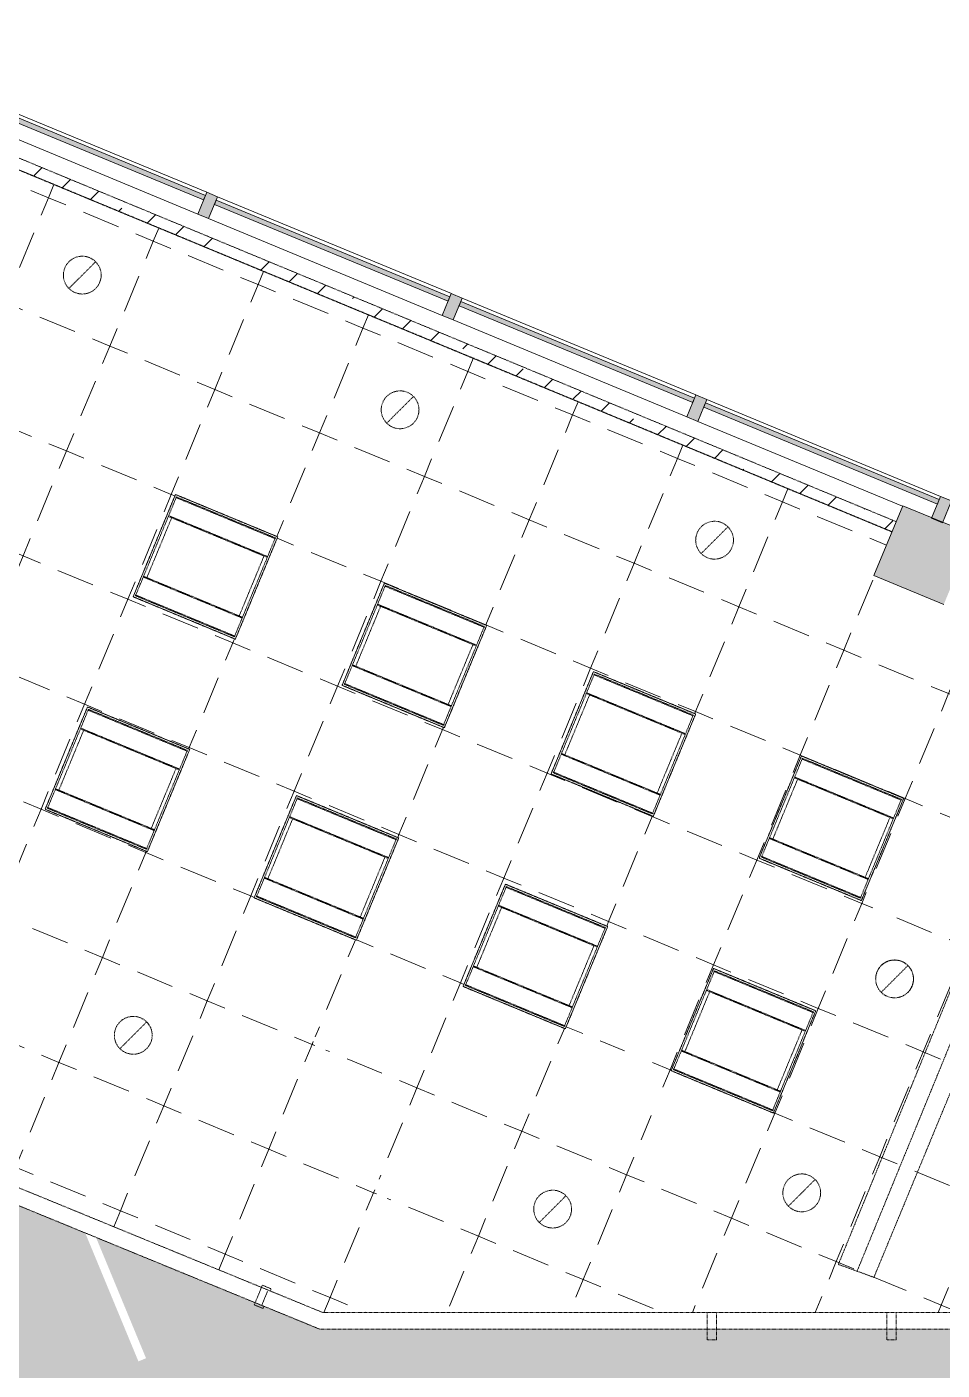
# Model space of a CAD drawing. Header units: inches. Extents: x 488 to 2071, y 800 to 2509.
# Drawn here: x 1747 to 1940.5, y 2140.9 to 2424.8 of the extents above; entities that cross this region are included whole.
import ezdxf

# ---------------------------------------------------------------- set-up
doc = ezdxf.new("R2010")
doc.units = ezdxf.units.IN
doc.header["$MEASUREMENT"] = 0
doc.linetypes.add('Dash 1_32_', pattern=[0.0625, 0.03125, -0.03125])
doc.linetypes.add('Demolished', pattern=[0.1875, 0.125, -0.0625])
for name, color, linetype, lineweight in [('A-CLNG', 13, 'Demolished', 9), ('A-CLNG-PATT', 13, 'Demolished', 9), ('A-DETL', 90, 'Continuous', 9), ('A-DOOR', 31, 'Demolished', 9), ('A-DOOR-FRAM', 31, 'Demolished', 20), ('A-GLAZ-CURT', 52, 'Continuous', 13), ('A-GLAZ-CWMG', 51, 'Continuous', 13), ('A-WALL', 113, 'Demolished', 9), ('E-LITE-EQPM', 33, 'Demolished', 9), ('I-WALL', 2, 'Demolished', 9)]:
    doc.layers.add(name, color=color, linetype=linetype, lineweight=lineweight)

# ---------------------------------------------------------------- blocks, each defined once
blk = doc.blocks.new('Double Flush - Int-F-WDMF-72_ x 84_-5250965-Level 1 REFLECTED CEILING PLAN DEMOLITION')
at = {"layer": 'A-DOOR-FRAM', "color": 250}
for p, q in [((-38, 2.25), (-36, 2.25)), ((-38, 2.25), (-38, 1.75)), ((-38, 1.75), (-37.5, 1.75)), ((-37.5, -1.75), (-37.5, 1.75)), ((-36, -2.25), (-36, 2.25)), ((36.000004, -2.25), (36.000004, 2.25)), ((36.000004, 2.25), (38.000004, 2.25)), ((37.500004, 1.75), (38.000004, 1.75)), ((37.500004, -1.75), (37.500004, 1.75)), ((38.000004, 2.25), (38.000004, 1.75)), ((-38, -1.75), (-37.5, -1.75)), ((-38, -2.25), (-38, -1.75)), ((-38, -2.25), (-36, -2.25)), ((36.000004, -2.25), (38.000004, -2.25)), ((37.500004, -1.75), (38.000004, -1.75)), ((38.000004, -2.25), (38.000004, -1.75))]:
    blk.add_line(p, q, dxfattribs=at)
blk = doc.blocks.new('Single Flush - OTJ_SOLIDFLUSH_ALUM-5213334-Level 1 REFLECTED CEILING PLAN DEMOLITION')
at = {"layer": 'A-DOOR-FRAM', "color": 250}
for p, q in [((-20, 4), (-20, -1.75)), ((-20, 4), (-18, 4)), ((-18, 4), (-18, -1.75)), ((18.000004, 4), (18.000004, -1.75)), ((18.000004, 4), (20.000004, 4)), ((20.000004, 4), (20.000004, -1.75)), ((-20, -1.75), (-18, -1.75)), ((18.000004, -1.75), (20.000004, -1.75))]:
    blk.add_line(p, q, dxfattribs=at)
blk = doc.blocks.new('System Panel - Glazed-5309578-Level 1 REFLECTED CEILING PLAN DEMOLITION')
at = {"layer": 'A-GLAZ-CURT', "lineweight": 9}
blk.add_hatch(color=7, dxfattribs=at).paths.add_polyline_path([(26.75, 0.75), (26.75, 1.75), (-26.75, 1.75), (-26.75, 0.75), (5.47, 0.75)], flags=0)
at = {"layer": 'A-GLAZ-CURT', "color": 8, "lineweight": 20}
for p, q in [((-26.75, 0.75), (-26.75, 1.75)), ((-26.75, 1.75), (26.75, 1.75)), ((26.75, 0.75), (-26.75, 0.75)), ((26.75, 1.75), (26.75, 0.75))]:
    blk.add_line(p, q, dxfattribs=at)
blk = doc.blocks.new('Rectangular Mullion - 2_5_ x 5_ rectangular-5309583-Level 1 REFLECTED CEILING PLAN DEMOLITION')
at = {"layer": 'A-GLAZ-CWMG', "lineweight": 9}
blk.add_hatch(color=7, dxfattribs=at).paths.add_polyline_path([(-1.25, 2.5), (1.25, 2.5), (1.25, -2.5), (-1.25, -2.5), (-1.25, -0.75)], flags=0)
at = {"layer": 'A-GLAZ-CWMG', "color": 8, "lineweight": 20}
for p, q in [((1.25, 2.5), (-1.25, 2.5)), ((-1.25, 2.5), (-1.25, -2.5)), ((1.25, -2.5), (1.25, 2.5)), ((-1.25, -2.5), (1.25, -2.5))]:
    blk.add_line(p, q, dxfattribs=at)
blk = doc.blocks.new('Rectangular Mullion - 2_5_ x 5_ rectangular-V10-Level 1 REFLECTED CEILING PLAN DEMOLITION')
at = {"layer": 'A-GLAZ-CWMG', "lineweight": 9}
for p, q in [((1890.77, 2346.06), (1940.2, 2325.59)), ((1888.86, 2341.44), (1932.16, 2323.5))]:
    blk.add_line(p, q, dxfattribs=at)
blk = doc.blocks.new('Rectangular Mullion - 2_5_ x 5_ rectangular-5308161-Level 1 REFLECTED CEILING PLAN DEMOLITION')
at = {"layer": 'A-GLAZ-CWMG', "lineweight": 9}
for p, q in [((582.68, 2130.13), (632.11, 2150.61)), ((584.6, 2125.52), (634.03, 2145.99))]:
    blk.add_line(p, q, dxfattribs=at)
blk = doc.blocks.new('L-Recessed Circular - Downlight - 8_-5316616-Level 1 REFLECTED CEILING PLAN DEMOLITION')
at = {"layer": 'E-LITE-EQPM', "color": 7}
for q in [(-2.83, -2.83), (2.83, 2.83)]:
    blk.add_line((0, 0), q, dxfattribs=at)
for start, end in [(360, 180), (180, 360)]:
    blk.add_arc((0, 0), 4, start, end, dxfattribs=at)
blk = doc.blocks.new('L-Recessed-Axis-Duo - 2 x 2-4559999-Level 1 REFLECTED CEILING PLAN DEMOLITION')
at = {"layer": 'E-LITE-EQPM', "color": 7}
for p, q in [((-11.7, 11.7), (-11.7, -11.7)), ((11.7, 11.7), (-11.7, 11.7)), ((11.7, -11.7), (11.7, 11.7)), ((-11.37, 11.26), (-11.37, 11.27)), ((-11.37, 11.14), (-11.37, 11.26)), ((-11.37, 11.14), (11.38, 11.14)), ((11.32, 11.32), (-11.32, 11.32)), ((-11.32, 11.32), (-11.32, -11.32)), ((11.32, -11.32), (11.32, 11.32)), ((11.38, 11.27), (11.38, 11.26)), ((11.38, 11.26), (11.38, 11.14)), ((-11.32, 7.03), (11.32, 7.03)), ((-11.32, 7.02), (11.32, 7.02)), ((-11.32, 6.85), (11.32, 6.85)), ((-10.57, 6.87), (-10.57, -6.87)), ((10.57, -6.87), (10.57, 6.87)), ((11.32, -6.85), (-11.32, -6.85)), ((-11.32, -7.02), (11.32, -7.02)), ((-11.32, -7.03), (11.32, -7.03)), ((-11.37, -11.26), (-11.37, -11.14)), ((-11.37, -11.14), (11.38, -11.14)), ((-11.37, -11.27), (-11.37, -11.26)), ((-11.32, -11.32), (11.32, -11.32)), ((11.38, -11.14), (11.38, -11.26)), ((11.38, -11.26), (11.38, -11.27)), ((-11.7, -11.7), (11.7, -11.7))]:
    blk.add_line(p, q, dxfattribs=at)
for points, knots in [([(-11.64, 11.64), (-11.65, 11.65), (-11.65, 11.65), (-11.66, 11.66), (-11.67, 11.67), (-11.68, 11.68), (-11.68, 11.68), (-11.69, 11.69), (-11.69, 11.69), (-11.7, 11.7), (-11.7, 11.7), (-11.7, 11.7), (-11.7, 11.7)], [0, 0, 0, 0, 0.166667, 0.25, 0.333333, 0.416667, 0.5, 0.583333, 0.666667, 0.75, 0.833333, 1, 1, 1, 1]), ([(11.64, 11.64), (11.65, 11.65), (11.65, 11.65), (11.66, 11.66), (11.67, 11.67), (11.68, 11.68), (11.68, 11.68), (11.69, 11.69), (11.69, 11.69), (11.7, 11.7), (11.7, 11.7), (11.7, 11.7), (11.7, 11.7)], [0, 0, 0, 0, 0.166667, 0.25, 0.333333, 0.416667, 0.5, 0.583333, 0.666667, 0.75, 0.833333, 1, 1, 1, 1]), ([(-11.7, -11.7), (-11.7, -11.7), (-11.7, -11.7), (-11.69, -11.69), (-11.69, -11.69), (-11.68, -11.68), (-11.68, -11.68), (-11.67, -11.67), (-11.66, -11.66), (-11.65, -11.65), (-11.65, -11.65), (-11.64, -11.64)], [-0.8333333, -0.8333333, -0.8333333, -0.8333333, -0.75, -0.6666667, -0.5833333, -0.5, -0.4166667, -0.3333333, -0.25, -0.1666667, 0, 0, 0, 0]), ([(11.64, -11.64), (11.65, -11.65), (11.65, -11.65), (11.66, -11.66), (11.67, -11.67), (11.68, -11.68), (11.68, -11.68), (11.69, -11.69), (11.69, -11.69), (11.7, -11.7), (11.7, -11.7), (11.7, -11.7), (11.7, -11.7)], [0, 0, 0, 0, 0.166667, 0.25, 0.333333, 0.416667, 0.5, 0.583333, 0.666667, 0.75, 0.833333, 1, 1, 1, 1])]:
    blk.add_open_spline(points, degree=3, knots=knots, dxfattribs=at)
blk = doc.blocks.new('L-Recessed-Axis-Duo - 2 x 2-V13-Level 1 REFLECTED CEILING PLAN DEMOLITION')
at = {"layer": 'E-LITE-EQPM', "color": 7}
for p, q in [((-11.7, 11.7), (-11.7, -11.7)), ((11.7, 11.7), (-11.7, 11.7)), ((11.7, -11.7), (11.7, 11.7)), ((-11.37, 11.26), (-11.37, 11.27)), ((-11.37, 11.14), (-11.37, 11.26)), ((-11.37, 11.14), (11.38, 11.14)), ((11.32, 11.32), (-11.32, 11.32)), ((-11.32, 11.32), (-11.32, -11.32)), ((11.32, -11.32), (11.32, 11.32)), ((11.38, 11.27), (11.38, 11.26)), ((11.38, 11.26), (11.38, 11.14)), ((-11.32, 7.03), (11.32, 7.03)), ((-11.32, 7.02), (11.32, 7.02)), ((-11.32, 6.85), (11.32, 6.85)), ((-10.57, 6.87), (-10.57, -6.87)), ((10.57, -6.87), (10.57, 6.87)), ((11.32, -6.85), (-11.32, -6.85)), ((-11.32, -7.02), (11.32, -7.02)), ((-11.32, -7.03), (11.32, -7.03)), ((-11.37, -11.26), (-11.37, -11.14)), ((-11.37, -11.14), (11.38, -11.14)), ((-11.37, -11.27), (-11.37, -11.26)), ((-11.32, -11.32), (11.32, -11.32)), ((11.38, -11.14), (11.38, -11.26)), ((11.38, -11.26), (11.38, -11.27)), ((-11.7, -11.7), (11.7, -11.7))]:
    blk.add_line(p, q, dxfattribs=at)
for points, knots in [([(-11.64, 11.64), (-11.65, 11.65), (-11.65, 11.65), (-11.66, 11.66), (-11.67, 11.67), (-11.68, 11.68), (-11.68, 11.68), (-11.69, 11.69), (-11.69, 11.69), (-11.7, 11.7), (-11.7, 11.7), (-11.7, 11.7), (-11.7, 11.7)], [0, 0, 0, 0, 0.166667, 0.25, 0.333333, 0.416667, 0.5, 0.583333, 0.666667, 0.75, 0.833333, 1, 1, 1, 1]), ([(11.64, 11.64), (11.65, 11.65), (11.65, 11.65), (11.66, 11.66), (11.67, 11.67), (11.68, 11.68), (11.68, 11.68), (11.69, 11.69), (11.69, 11.69), (11.7, 11.7), (11.7, 11.7), (11.7, 11.7), (11.7, 11.7)], [0, 0, 0, 0, 0.166667, 0.25, 0.333333, 0.416667, 0.5, 0.583333, 0.666667, 0.75, 0.833333, 1, 1, 1, 1]), ([(-11.7, -11.7), (-11.7, -11.7), (-11.7, -11.7), (-11.7, -11.7), (-11.69, -11.69), (-11.69, -11.69), (-11.68, -11.68), (-11.68, -11.68), (-11.67, -11.67), (-11.66, -11.66), (-11.65, -11.65), (-11.65, -11.65), (-11.64, -11.64)], [-1, -1, -1, -1, -0.833333, -0.75, -0.666667, -0.583333, -0.5, -0.416667, -0.333333, -0.25, -0.166667, 0, 0, 0, 0]), ([(11.64, -11.64), (11.65, -11.65), (11.65, -11.65), (11.66, -11.66), (11.67, -11.67), (11.68, -11.68), (11.68, -11.68), (11.69, -11.69), (11.69, -11.69), (11.7, -11.7), (11.7, -11.7), (11.7, -11.7)], [0, 0, 0, 0, 0.1666667, 0.25, 0.3333333, 0.4166667, 0.5, 0.5833333, 0.6666667, 0.75, 0.8333333, 0.8333333, 0.8333333, 0.8333333])]:
    blk.add_open_spline(points, degree=3, knots=knots, dxfattribs=at)
blk = doc.blocks.new('L-Recessed-Axis-Duo - 2 x 2-V14-Level 1 REFLECTED CEILING PLAN DEMOLITION')
at = {"layer": 'E-LITE-EQPM', "color": 7}
for p, q in [((-11.7, 11.7), (-11.7, -11.7)), ((11.7, 11.7), (-11.7, 11.7)), ((11.7, -11.7), (11.7, 11.7)), ((-11.37, 11.26), (-11.37, 11.27)), ((-11.37, 11.14), (-11.37, 11.26)), ((-11.37, 11.14), (11.38, 11.14)), ((11.32, 11.32), (-11.32, 11.32)), ((-11.32, 11.32), (-11.32, -11.32)), ((11.32, -11.32), (11.32, 11.32)), ((11.38, 11.27), (11.38, 11.26)), ((11.38, 11.26), (11.38, 11.14)), ((-11.32, 7.03), (11.32, 7.03)), ((-11.32, 7.02), (11.32, 7.02)), ((-11.32, 6.85), (11.32, 6.85)), ((-10.57, 6.87), (-10.57, -6.87)), ((10.57, -6.87), (10.57, 6.87)), ((11.32, -6.85), (-11.32, -6.85)), ((-11.32, -7.02), (11.32, -7.02)), ((-11.32, -7.03), (11.32, -7.03)), ((-11.37, -11.26), (-11.37, -11.14)), ((-11.37, -11.14), (11.38, -11.14)), ((-11.37, -11.27), (-11.37, -11.26)), ((-11.32, -11.32), (11.32, -11.32)), ((11.38, -11.14), (11.38, -11.26)), ((11.38, -11.26), (11.38, -11.27)), ((-11.7, -11.7), (11.7, -11.7))]:
    blk.add_line(p, q, dxfattribs=at)
for points, knots in [([(-11.64, 11.64), (-11.65, 11.65), (-11.65, 11.65), (-11.66, 11.66), (-11.67, 11.67), (-11.68, 11.68), (-11.68, 11.68), (-11.69, 11.69), (-11.69, 11.69), (-11.7, 11.7), (-11.7, 11.7), (-11.7, 11.7), (-11.7, 11.7)], [0, 0, 0, 0, 0.166667, 0.25, 0.333333, 0.416667, 0.5, 0.583333, 0.666667, 0.75, 0.833333, 1, 1, 1, 1]), ([(11.64, 11.64), (11.65, 11.65), (11.65, 11.65), (11.66, 11.66), (11.67, 11.67), (11.68, 11.68), (11.68, 11.68), (11.69, 11.69), (11.69, 11.69), (11.7, 11.7), (11.7, 11.7), (11.7, 11.7), (11.7, 11.7)], [0, 0, 0, 0, 0.166667, 0.25, 0.333333, 0.416667, 0.5, 0.583333, 0.666667, 0.75, 0.833333, 1, 1, 1, 1]), ([(-11.7, -11.7), (-11.7, -11.7), (-11.7, -11.7), (-11.7, -11.7), (-11.69, -11.69), (-11.69, -11.69), (-11.68, -11.68), (-11.68, -11.68), (-11.67, -11.67), (-11.66, -11.66), (-11.65, -11.65), (-11.65, -11.65), (-11.64, -11.64)], [-1, -1, -1, -1, -0.833333, -0.75, -0.666667, -0.583333, -0.5, -0.416667, -0.333333, -0.25, -0.166667, 0, 0, 0, 0]), ([(11.64, -11.64), (11.65, -11.65), (11.65, -11.65), (11.66, -11.66), (11.67, -11.67), (11.68, -11.68), (11.68, -11.68), (11.69, -11.69), (11.69, -11.69), (11.7, -11.7), (11.7, -11.7), (11.7, -11.7), (11.7, -11.7)], [0, 0, 0, 0, 0.166667, 0.25, 0.333333, 0.416667, 0.5, 0.583333, 0.666667, 0.75, 0.833333, 1, 1, 1, 1])]:
    blk.add_open_spline(points, degree=3, knots=knots, dxfattribs=at)
blk = doc.blocks.new('L-Recessed-Axis-Duo - 2 x 2-V15-Level 1 REFLECTED CEILING PLAN DEMOLITION')
at = {"layer": 'E-LITE-EQPM', "color": 7}
for p, q in [((-11.7, 11.7), (-11.7, -11.7)), ((11.7, 11.7), (-11.7, 11.7)), ((11.7, -11.7), (11.7, 11.7)), ((-11.37, 11.26), (-11.37, 11.27)), ((-11.37, 11.14), (-11.37, 11.26)), ((-11.37, 11.14), (11.38, 11.14)), ((11.32, 11.32), (-11.32, 11.32)), ((-11.32, 11.32), (-11.32, -11.32)), ((11.32, -11.32), (11.32, 11.32)), ((11.38, 11.27), (11.38, 11.26)), ((11.38, 11.26), (11.38, 11.14)), ((-11.32, 7.03), (11.32, 7.03)), ((-11.32, 7.02), (11.32, 7.02)), ((-11.32, 6.85), (11.32, 6.85)), ((-10.57, 6.87), (-10.57, -6.87)), ((10.57, -6.87), (10.57, 6.87)), ((11.32, -6.85), (-11.32, -6.85)), ((-11.32, -7.02), (11.32, -7.02)), ((-11.32, -7.03), (11.32, -7.03)), ((-11.37, -11.26), (-11.37, -11.14)), ((-11.37, -11.14), (11.38, -11.14)), ((-11.37, -11.27), (-11.37, -11.26)), ((-11.32, -11.32), (11.32, -11.32)), ((11.38, -11.14), (11.38, -11.26)), ((11.38, -11.26), (11.38, -11.27)), ((-11.7, -11.7), (11.7, -11.7))]:
    blk.add_line(p, q, dxfattribs=at)
for points, knots in [([(-11.64, 11.64), (-11.65, 11.65), (-11.65, 11.65), (-11.66, 11.66), (-11.67, 11.67), (-11.68, 11.68), (-11.68, 11.68), (-11.69, 11.69), (-11.69, 11.69), (-11.7, 11.7), (-11.7, 11.7), (-11.7, 11.7), (-11.7, 11.7)], [0, 0, 0, 0, 0.166667, 0.25, 0.333333, 0.416667, 0.5, 0.583333, 0.666667, 0.75, 0.833333, 1, 1, 1, 1]), ([(11.64, 11.64), (11.65, 11.65), (11.65, 11.65), (11.66, 11.66), (11.67, 11.67), (11.68, 11.68), (11.68, 11.68), (11.69, 11.69), (11.69, 11.69), (11.7, 11.7), (11.7, 11.7), (11.7, 11.7)], [0, 0, 0, 0, 0.1666667, 0.25, 0.3333333, 0.4166667, 0.5, 0.5833333, 0.6666667, 0.75, 0.8333333, 0.8333333, 0.8333333, 0.8333333]), ([(-11.7, -11.7), (-11.7, -11.7), (-11.7, -11.7), (-11.7, -11.7), (-11.69, -11.69), (-11.69, -11.69), (-11.68, -11.68), (-11.68, -11.68), (-11.67, -11.67), (-11.66, -11.66), (-11.65, -11.65), (-11.65, -11.65), (-11.64, -11.64)], [-1, -1, -1, -1, -0.833333, -0.75, -0.666667, -0.583333, -0.5, -0.416667, -0.333333, -0.25, -0.166667, 0, 0, 0, 0]), ([(11.64, -11.64), (11.65, -11.65), (11.65, -11.65), (11.66, -11.66), (11.67, -11.67), (11.68, -11.68), (11.68, -11.68), (11.69, -11.69), (11.69, -11.69), (11.7, -11.7), (11.7, -11.7), (11.7, -11.7)], [0, 0, 0, 0, 0.1666667, 0.25, 0.3333333, 0.4166667, 0.5, 0.5833333, 0.6666667, 0.75, 0.8333333, 0.8333333, 0.8333333, 0.8333333])]:
    blk.add_open_spline(points, degree=3, knots=knots, dxfattribs=at)
blk = doc.blocks.new('L-Recessed-Axis-Duo - 2 x 2-V16-Level 1 REFLECTED CEILING PLAN DEMOLITION')
at = {"layer": 'E-LITE-EQPM', "color": 7}
for p, q in [((-11.7, 11.7), (-11.7, -11.7)), ((11.7, 11.7), (-11.7, 11.7)), ((11.7, -11.7), (11.7, 11.7)), ((-11.37, 11.26), (-11.37, 11.27)), ((-11.37, 11.14), (-11.37, 11.26)), ((-11.37, 11.14), (11.38, 11.14)), ((11.32, 11.32), (-11.32, 11.32)), ((-11.32, 11.32), (-11.32, -11.32)), ((11.32, -11.32), (11.32, 11.32)), ((11.38, 11.27), (11.38, 11.26)), ((11.38, 11.26), (11.38, 11.14)), ((-11.32, 7.03), (11.32, 7.03)), ((-11.32, 7.02), (11.32, 7.02)), ((-11.32, 6.85), (11.32, 6.85)), ((-10.57, 6.87), (-10.57, -6.87)), ((10.57, -6.87), (10.57, 6.87)), ((11.32, -6.85), (-11.32, -6.85)), ((-11.32, -7.02), (11.32, -7.02)), ((-11.32, -7.03), (11.32, -7.03)), ((-11.37, -11.26), (-11.37, -11.14)), ((-11.37, -11.14), (11.38, -11.14)), ((-11.37, -11.27), (-11.37, -11.26)), ((-11.32, -11.32), (11.32, -11.32)), ((11.38, -11.14), (11.38, -11.26)), ((11.38, -11.26), (11.38, -11.27)), ((-11.7, -11.7), (11.7, -11.7))]:
    blk.add_line(p, q, dxfattribs=at)
for points, knots in [([(-11.64, 11.64), (-11.65, 11.65), (-11.65, 11.65), (-11.66, 11.66), (-11.67, 11.67), (-11.68, 11.68), (-11.68, 11.68), (-11.69, 11.69), (-11.69, 11.69), (-11.7, 11.7), (-11.7, 11.7), (-11.7, 11.7)], [0, 0, 0, 0, 0.1666667, 0.25, 0.3333333, 0.4166667, 0.5, 0.5833333, 0.6666667, 0.75, 0.8333333, 0.8333333, 0.8333333, 0.8333333]), ([(11.64, 11.64), (11.65, 11.65), (11.65, 11.65), (11.66, 11.66), (11.67, 11.67), (11.68, 11.68), (11.68, 11.68), (11.69, 11.69), (11.69, 11.69), (11.7, 11.7), (11.7, 11.7), (11.7, 11.7), (11.7, 11.7)], [0, 0, 0, 0, 0.166667, 0.25, 0.333333, 0.416667, 0.5, 0.583333, 0.666667, 0.75, 0.833333, 1, 1, 1, 1]), ([(-11.7, -11.7), (-11.7, -11.7), (-11.7, -11.7), (-11.7, -11.7), (-11.69, -11.69), (-11.69, -11.69), (-11.68, -11.68), (-11.68, -11.68), (-11.67, -11.67), (-11.66, -11.66), (-11.65, -11.65), (-11.65, -11.65), (-11.64, -11.64)], [-1, -1, -1, -1, -0.833333, -0.75, -0.666667, -0.583333, -0.5, -0.416667, -0.333333, -0.25, -0.166667, 0, 0, 0, 0]), ([(11.64, -11.64), (11.65, -11.65), (11.65, -11.65), (11.66, -11.66), (11.67, -11.67), (11.68, -11.68), (11.68, -11.68), (11.69, -11.69), (11.69, -11.69), (11.7, -11.7), (11.7, -11.7), (11.7, -11.7), (11.7, -11.7)], [0, 0, 0, 0, 0.166667, 0.25, 0.333333, 0.416667, 0.5, 0.583333, 0.666667, 0.75, 0.833333, 1, 1, 1, 1])]:
    blk.add_open_spline(points, degree=3, knots=knots, dxfattribs=at)

msp = doc.modelspace()

# ---------------------------------------------------------------- hatches: boundary and pattern name
at = {"layer": 'A-CLNG-PATT', "lineweight": 13}
h = msp.add_hatch(dxfattribs=at)
h.set_pattern_fill('FP_3', color=10, style=0, pattern_type=2)
h.set_pattern_definition([(45, (0, 0), (-8.48528, 8.48528), []), (45, (8.485, 0), (-8.48528, 8.48528), [6, -3])])
h.paths.add_polyline_path([(2015.86, 2153.01), (2015.86, 2285.01), (1945.59, 2314.12), (1944.71, 2312), (2012.86, 2283.77), (2012.86, 2153.04), (2015.84, 2153.01)], flags=0)
h.paths.add_polyline_path([(1929.93, 2318.12), (1930.81, 2320.24), (1732.67, 2402.32), (1731.77, 2400.2), (1926.08, 2319.72)], flags=0)
h = msp.add_hatch(dxfattribs=at)
h.set_pattern_fill('FP_1', color=10, style=0, pattern_type=2)
h.set_pattern_definition([(337.5, (1847.8, 2244.89), (12.9887, -31.3575), [4, -4, 8, -4, -4]), (337.5, (1847.8, 2244.89), (12.9887, -31.3575), [-20, 4, 0]), (247.5, (1847.8, 2244.89), (-31.3575, -12.9887), [4, -4, 8, -4, -4]), (247.5, (1847.8, 2244.89), (-31.3575, -12.9887), [-20, 4, 0])])
h.paths.add_polyline_path([(1872.7, 2153.04), (2012.86, 2153.04), (2012.86, 2283.71), (1944.69, 2311.94), (1940.86, 2302.71), (1926.08, 2308.83), (1929.91, 2318.07), (1738.68, 2397.28), (1661.02, 2213.97), (1682.85, 2205.02), (1688.16, 2219.62), (1702.25, 2224.79), (1702.93, 2225.07), (1709.04, 2210.3), (1708.44, 2210.01), (1708.27, 2209.64), (1702.84, 2196.82), (1809.59, 2153.04), (1823.25, 2153.04)], flags=0)
h.paths.add_polyline_path([(1825.68, 2166.54), (1807.25, 2211.04), (1808.86, 2211.71), (1827.3, 2167.21)], flags=0)
h.paths.add_polyline_path([(1858.15, 2170.92), (1857.12, 2171.05), (1856.15, 2171.45), (1855.32, 2172.09), (1854.69, 2172.92), (1854.29, 2173.88), (1854.15, 2174.92), (1854.29, 2175.95), (1854.69, 2176.92), (1855.32, 2177.75), (1856.15, 2178.38), (1857.12, 2178.78), (1858.15, 2178.92), (1859.19, 2178.78), (1860.15, 2178.38), (1860.98, 2177.75), (1861.62, 2176.92), (1862.02, 2175.95), (1862.15, 2174.92), (1862.02, 2173.88), (1861.62, 2172.92), (1860.98, 2172.09), (1860.15, 2171.45), (1859.19, 2171.05)], flags=0)
h.paths.add_polyline_path([(1910.84, 2174.36), (1909.81, 2174.5), (1908.84, 2174.9), (1908.02, 2175.53), (1907.38, 2176.36), (1906.98, 2177.33), (1906.84, 2178.36), (1906.98, 2179.4), (1907.38, 2180.36), (1908.02, 2181.19), (1908.84, 2181.82), (1909.81, 2182.22), (1910.84, 2182.36), (1911.88, 2182.22), (1912.84, 2181.82), (1913.67, 2181.19), (1914.31, 2180.36), (1914.71, 2179.4), (1914.84, 2178.36), (1914.71, 2177.33), (1914.31, 2176.36), (1913.67, 2175.53), (1912.84, 2174.9), (1911.88, 2174.5)], flags=0)
h.paths.add_polyline_path([(1881.5, 2188.69), (1866.13, 2225.81), (1860.84, 2213.04), (1839.22, 2221.99), (1848.17, 2243.61), (1869.79, 2234.66), (1867.07, 2228.09), (1883.12, 2189.36)], flags=0)
h.paths.add_polyline_path([(1904.84, 2195.23), (1883.22, 2204.18), (1892.18, 2225.8), (1913.8, 2216.85), (1905.35, 2196.46)], flags=0)
h.paths.add_polyline_path([(1769.46, 2207.66), (1768.42, 2207.79), (1767.46, 2208.19), (1766.63, 2208.83), (1766, 2209.66), (1765.6, 2210.62), (1765.46, 2211.66), (1765.6, 2212.69), (1766, 2213.66), (1766.63, 2214.48), (1767.46, 2215.12), (1768.42, 2215.52), (1769.46, 2215.66), (1770.49, 2215.52), (1771.46, 2215.12), (1772.29, 2214.48), (1772.92, 2213.66), (1773.32, 2212.69), (1773.46, 2211.66), (1773.32, 2210.62), (1772.92, 2209.66), (1772.29, 2208.83), (1771.46, 2208.19), (1770.49, 2207.79)], flags=0)
h.paths.add_polyline_path([(1936.98, 2211.67), (1933.24, 2220.7), (1932.5, 2220.13), (1931.64, 2219.76), (1930.73, 2219.59), (1929.8, 2219.64), (1928.9, 2219.9), (1928.09, 2220.36), (1927.41, 2221), (1926.86, 2221.89), (1926.57, 2222.75), (1926.47, 2223.58), (1926.62, 2224.6), (1926.86, 2225.3), (1927.32, 2226.05), (1927.94, 2226.68), (1928.68, 2227.16), (1929.51, 2227.46), (1930.39, 2227.58), (1924.32, 2242.24), (1923.45, 2240.15), (1901.83, 2249.1), (1910.78, 2270.72), (1932.4, 2261.77), (1925.28, 2244.49), (1932.52, 2227.02), (1933.33, 2226.38), (1933.95, 2225.56), (1934.34, 2224.6), (1934.47, 2223.58), (1934.44, 2223.08), (1934.35, 2222.6), (1938.6, 2212.34)], flags=0)
h.paths.add_polyline_path([(1816.64, 2231.76), (1795.02, 2240.72), (1803.97, 2262.34), (1825.6, 2253.38), (1817.07, 2232.8)], flags=0)
h.paths.add_polyline_path([(1703.36, 2236.35), (1702.32, 2236.49), (1701.36, 2236.89), (1700.53, 2237.52), (1699.9, 2238.35), (1699.5, 2239.32), (1699.36, 2240.35), (1699.5, 2241.39), (1699.9, 2242.35), (1700.53, 2243.18), (1701.43, 2243.85), (1702.32, 2244.22), (1703.36, 2244.35), (1704.4, 2244.22), (1705.36, 2243.82), (1706.19, 2243.18), (1706.82, 2242.35), (1707.22, 2241.39), (1707.36, 2240.35), (1707.22, 2239.32), (1706.82, 2238.35), (1706.19, 2237.52), (1705.36, 2236.89), (1704.4, 2236.49)], flags=0)
h.paths.add_polyline_path([(1772.44, 2250.48), (1750.82, 2259.44), (1759.78, 2281.06), (1781.4, 2272.11), (1773.8, 2253.76)], flags=0)
h.paths.add_polyline_path([(1879.44, 2257.96), (1857.82, 2266.91), (1866.78, 2288.53), (1888.4, 2279.58), (1880.58, 2260.71)], flags=0)
h.paths.add_polyline_path([(1947.47, 2264.58), (1946.43, 2264.72), (1945.47, 2265.12), (1944.64, 2265.75), (1944.01, 2266.58), (1943.61, 2267.54), (1943.47, 2268.58), (1943.61, 2269.61), (1944.01, 2270.58), (1944.64, 2271.41), (1945.47, 2272.04), (1946.43, 2272.44), (1947.47, 2272.58), (1948.51, 2272.44), (1949.47, 2272.04), (1950.3, 2271.41), (1950.93, 2270.58), (1951.33, 2269.61), (1951.47, 2268.58), (1951.33, 2267.54), (1950.93, 2266.58), (1950.3, 2265.75), (1949.47, 2265.12), (1948.51, 2264.72)], flags=0)
h.paths.add_polyline_path([(1835.25, 2276.68), (1813.63, 2285.64), (1822.58, 2307.26), (1844.2, 2298.3), (1835.62, 2277.57)], flags=0)
h.paths.add_polyline_path([(1721.67, 2279.72), (1720.63, 2279.85), (1719.67, 2280.25), (1718.84, 2280.89), (1718.2, 2281.72), (1717.81, 2282.68), (1717.67, 2283.72), (1717.81, 2284.75), (1718.2, 2285.72), (1718.9, 2286.6), (1719.67, 2287.18), (1720.63, 2287.58), (1721.67, 2287.72), (1722.7, 2287.58), (1723.67, 2287.18), (1724.5, 2286.55), (1725.13, 2285.72), (1725.53, 2284.75), (1725.67, 2283.72), (1725.53, 2282.68), (1725.13, 2281.72), (1724.5, 2280.89), (1723.67, 2280.25), (1722.7, 2279.85)], flags=0)
h.paths.add_polyline_path([(1791.05, 2295.4), (1769.43, 2304.36), (1778.38, 2325.98), (1800, 2317.03), (1792.08, 2297.91)], flags=0)
h.paths.add_polyline_path([(1892.4, 2312.32), (1891.37, 2312.46), (1890.4, 2312.86), (1889.58, 2313.49), (1888.94, 2314.32), (1888.54, 2315.29), (1888.4, 2316.32), (1888.54, 2317.36), (1888.94, 2318.32), (1889.58, 2319.15), (1890.4, 2319.79), (1891.37, 2320.19), (1892.4, 2320.32), (1893.44, 2320.19), (1894.4, 2319.79), (1895.23, 2319.15), (1895.87, 2318.32), (1896.27, 2317.36), (1896.4, 2316.32), (1896.27, 2315.29), (1895.87, 2314.32), (1895.23, 2313.49), (1894.4, 2312.86), (1893.44, 2312.46)], flags=0)
h.paths.add_polyline_path([(1739.08, 2324.5), (1738.05, 2324.63), (1737.08, 2325.03), (1736.25, 2325.67), (1735.62, 2326.5), (1735.22, 2327.46), (1735.08, 2328.5), (1735.22, 2329.53), (1735.62, 2330.5), (1736.25, 2331.32), (1737.08, 2331.96), (1738.05, 2332.36), (1739.08, 2332.5), (1740.12, 2332.36), (1741.08, 2331.96), (1741.91, 2331.32), (1742.54, 2330.5), (1742.94, 2329.53), (1743.08, 2328.5), (1742.94, 2327.46), (1742.54, 2326.5), (1741.91, 2325.67), (1741.08, 2325.03), (1740.12, 2324.63)], flags=0)
h.paths.add_polyline_path([(1825.89, 2339.88), (1824.85, 2340.01), (1823.89, 2340.41), (1823.06, 2341.05), (1822.42, 2341.88), (1822.02, 2342.84), (1821.89, 2343.88), (1822.02, 2344.91), (1822.42, 2345.88), (1823.06, 2346.7), (1823.89, 2347.34), (1824.85, 2347.74), (1825.89, 2347.88), (1826.92, 2347.74), (1827.89, 2347.34), (1828.71, 2346.7), (1829.35, 2345.88), (1829.75, 2344.91), (1829.89, 2343.88), (1829.75, 2342.84), (1829.35, 2341.88), (1828.71, 2341.05), (1827.89, 2340.41), (1826.92, 2340.01)], flags=0)
h.paths.add_polyline_path([(1758.67, 2368.35), (1757.63, 2368.49), (1756.63, 2368.92), (1755.84, 2369.52), (1755.2, 2370.35), (1754.81, 2371.32), (1754.67, 2372.35), (1754.81, 2373.39), (1755.2, 2374.35), (1755.84, 2375.18), (1756.67, 2375.82), (1757.63, 2376.22), (1758.67, 2376.35), (1759.7, 2376.22), (1760.67, 2375.82), (1761.5, 2375.18), (1762.13, 2374.35), (1762.53, 2373.39), (1762.67, 2372.35), (1762.53, 2371.32), (1762.13, 2370.35), (1761.5, 2369.52), (1760.67, 2368.89), (1759.7, 2368.49)], flags=0)
h = msp.add_hatch(dxfattribs=at)
h.set_pattern_fill('FP_5', color=10, style=0, pattern_type=2)
h.set_pattern_definition([(270, (1202.845, 2702.288), (-24, -48), [4, -4, 8, -4, -28]), (270, (1202.845, 2702.288), (-24, -48), [-20, 8, -4, 8, -4, -4]), (270, (1202.845, 2702.288), (-24, -48), [-44, 4, 0]), (180, (1202.845, 2702.29), (-24, 48), [4, -4, 8, -4, -4]), (180, (1202.845, 2702.29), (-24, 48), [-20, 4, 0])])
h.paths.add_polyline_path([(828.72, 815.59), (917.53, 1029.99), (950.56, 1015.69), (991.54, 1114.61), (958.28, 1128.39), (1125.9, 1533.05), (1197.85, 1561.22), (1204.62, 1544.88), (1255.67, 1566.03), (1248.9, 1582.38), (1275.64, 1593.45), (1277.94, 1587.91), (1256.13, 1578.88), (1302.12, 1467.84), (1377.13, 1436.77), (1377.19, 1436.93), (1381.81, 1435.01), (1342.66, 1340.49), (1468.57, 1288.57), (1612.76, 1349.28), (1612.98, 1348.76), (1649.84, 1364.28), (1649.62, 1364.8), (1733.21, 1400), (1760.05, 1400), (1760.05, 1399.25), (1800.05, 1399.25), (1800.05, 1400), (1805.3, 1400), (1805.3, 1903.6), (1941.35, 1961.79), (1975.76, 1961.79), (1975.76, 1962.29), (2015.35, 1962.29), (2015.35, 2149.54), (1808.91, 2149.54), (1761.58, 2168.94), (1772.16, 2143.4), (1770.55, 2142.73), (1759.3, 2169.88), (1493.64, 2278.83), (1369.54, 2278.83), (762.43, 2022.57), (757.23, 2018.9), (726.58, 1997.26), (726.62, 1997.19), (682.09, 1965.63), (683.44, 1966.21), (679.55, 1963.46), (685.03, 1950.22), (684.89, 1950.16), (700.2, 1913.21), (700.34, 1913.27), (844.26, 1565.81), (844.17, 1565.62), (844.62, 1564.54), (805.56, 1474.3), (999.5, 1393.97), (1030.42, 1468.63), (1029.33, 1469.08), (1025.12, 1458.92), (1025.06, 1458.92), (1023.82, 1455.93), (1011.58, 1461), (1017.03, 1474.17), (1004.89, 1479.19), (1010.8, 1494.6), (1039.97, 1482.53), (1002.73, 1392.63), (1002.91, 1392.56), (944.7, 1252.05), (906.8, 1267.68), (873.51, 1187.3), (910.44, 1171.31), (773.24, 838.57), (828.67, 815.62)], flags=0)
h.paths.add_polyline_path([(1507.99, 1389.41), (1438.21, 1389.41), (1438.21, 1425.91), (1515.71, 1425.91), (1515.71, 1389.41), (1512.21, 1389.41)], flags=0)
h.paths.add_polyline_path([(1509.32, 1392.91), (1512.21, 1392.91), (1512.21, 1422.41), (1441.71, 1422.41), (1441.71, 1392.91), (1503.46, 1392.91)], flags=0)
h.paths.add_polyline_path([(968.1, 1441.91), (966.49, 1442.6), (985.31, 1486.94), (986.92, 1486.25), (968.39, 1442.6)], flags=0)
h.paths.add_polyline_path([(1657.25, 1444.5), (1624.5, 1444.5), (1624.5, 1511), (1737.96, 1511), (1737.96, 1623.45), (1737.71, 1623.34), (1709.83, 1689.91), (1711.44, 1690.59), (1737.96, 1627.27), (1737.96, 1906.74), (1662.96, 1906.74), (1662.96, 1954.99), (1741.46, 1954.99), (1741.46, 1507.5), (1657.5, 1507.5), (1657.5, 1444.5)], flags=0)
h.paths.add_polyline_path([(1654, 1448), (1654, 1459.42), (1634.99, 1451.54), (1628, 1468.36), (1628, 1448), (1649.62, 1448)], flags=0)
h.paths.add_polyline_path([(915.41, 1464.05), (913.79, 1464.74), (932.62, 1509.08), (934.23, 1508.39), (919.73, 1474.23)], flags=0)
h.paths.add_polyline_path([(1654, 1468.36), (1654, 1507.5), (1628, 1507.5), (1628, 1474.63), (1647.98, 1482.9), (1653.98, 1468.41)], flags=0)
h.paths.add_polyline_path([(1031.76, 1471.86), (1035.4, 1480.64), (1012.78, 1489.99), (1009.38, 1481.12), (1030.42, 1472.41)], flags=0)
h.paths.add_polyline_path([(862.62, 1485.97), (861.01, 1486.65), (879.83, 1530.99), (881.44, 1530.31)], flags=0)
h.paths.add_polyline_path([(1573.22, 1560.04), (1572.55, 1561.66), (1617.06, 1580.09), (1617.73, 1578.47)], flags=0)
h.paths.add_polyline_path([(1691.46, 1604), (1663.59, 1670.57), (1665.2, 1671.25), (1693.08, 1604.68)], flags=0)
h.paths.add_polyline_path([(1555.49, 1605.48), (1554.82, 1607.1), (1599.32, 1625.53), (1599.99, 1623.91), (1555.52, 1605.49)], flags=0)
h.paths.add_polyline_path([(1013.33, 1627.15), (985.71, 1693.82), (987.33, 1694.49), (1014.94, 1627.82)], flags=0)
h.paths.add_polyline_path([(1198.7, 1635.71), (1192.78, 1650.03), (1196.23, 1651.46), (1195.08, 1654.24), (1207.32, 1659.31), (1208.47, 1656.53), (1211.71, 1657.87), (1217.64, 1643.56), (1199.04, 1635.85)], flags=0)
h.paths.add_polyline_path([(1049.61, 1642.18), (1021.99, 1708.85), (1023.61, 1709.52), (1051.22, 1642.85)], flags=0)
h.paths.add_polyline_path([(1783.9, 1642.81), (1756.02, 1709.37), (1757.63, 1710.05), (1785.51, 1643.48)], flags=0)
h.paths.add_polyline_path([(1535.81, 1650.12), (1535.14, 1651.73), (1579.64, 1670.17), (1580.31, 1668.55), (1536.14, 1650.25)], flags=0)
h.paths.add_polyline_path([(1085.89, 1657.2), (1058.27, 1723.88), (1059.89, 1724.55), (1087.5, 1657.87)], flags=0)
h.paths.add_polyline_path([(1176.82, 1680.44), (1117.21, 1824.35), (1194.6, 1856.41), (1254.21, 1712.5), (1182.34, 1682.73)], flags=0)
h.paths.add_polyline_path([(1177.76, 1682.73), (1251.92, 1713.45), (1193.65, 1854.12), (1119.49, 1823.41), (1165.43, 1712.5)], flags=0)
h.paths.add_polyline_path([(1352.76, 1753.72), (1293.15, 1897.63), (1381.63, 1934.28), (1441.24, 1790.37), (1381.63, 1765.68)], flags=0)
h.paths.add_polyline_path([(1353.7, 1756.01), (1438.95, 1791.32), (1380.68, 1932), (1295.43, 1896.69), (1352.76, 1758.29)], flags=0)
h.paths.add_polyline_path([(1511.89, 1765.23), (1505.85, 1779.81), (1520.63, 1785.93), (1526.75, 1771.15), (1526.51, 1771.05), (1526.42, 1771.25), (1520.63, 1768.85)], flags=0)
h.paths.add_polyline_path([(818.79, 1839.26), (807.48, 1850.57), (814.62, 1857.72), (820.52, 1860.16), (830.1, 1850.57), (819.23, 1839.7)], flags=0)
h.paths.add_polyline_path([(1666.46, 1910.24), (1737.96, 1910.24), (1737.96, 1951.49), (1666.46, 1951.49), (1666.46, 1913.66)], flags=0)
h.paths.add_polyline_path([(1073.33, 1947.19), (1071.99, 1950.43), (1071.54, 1950.24), (1066.76, 1961.78), (1081.54, 1967.9), (1086.32, 1956.36), (1086.04, 1956.25), (1087.38, 1953), (1073.48, 1947.25)], flags=0)
h.paths.add_polyline_path([(1838.63, 1978.03), (1811.01, 2044.71), (1812.63, 2045.38), (1840.25, 1978.7)], flags=0)
h.paths.add_polyline_path([(1883.06, 1996.64), (1855.44, 2063.32), (1857.06, 2063.99), (1884.68, 1997.31)], flags=0)
h.paths.add_polyline_path([(1941.35, 1997.53), (1908.3, 1997.53), (1908.3, 2061.6), (1900.77, 2079.78), (1902.38, 2080.45), (1908.3, 2066.17), (1908.3, 2117.53), (1968.3, 2117.53), (1968.3, 1997.53), (1950.3, 1997.53)], flags=0)
h.paths.add_polyline_path([(2003.47, 2001.74), (2002.43, 2001.87), (2001.47, 2002.27), (2000.64, 2002.91), (2000.01, 2003.74), (1999.61, 2004.7), (1999.47, 2005.74), (1999.64, 2006.86), (2000.01, 2007.74), (2000.64, 2008.57), (2001.47, 2009.2), (2002.47, 2009.61), (2003.47, 2009.74), (2004.51, 2009.6), (2005.47, 2009.2), (2006.33, 2008.52), (2006.93, 2007.74), (2007.33, 2006.77), (2007.47, 2005.74), (2007.33, 2004.7), (2006.93, 2003.74), (2006.3, 2002.91), (2005.47, 2002.27), (2004.51, 2001.87)], flags=0)
h.paths.add_polyline_path([(1663.74, 2014.99), (1663.74, 2018.49), (1739.74, 2018.49), (1739.74, 2094.7), (1743.24, 2094.7), (1743.24, 2014.99), (1674.9, 2014.99)], flags=0)
h.paths.add_polyline_path([(2002.47, 2049.74), (2001.43, 2049.87), (2000.47, 2050.27), (1999.64, 2050.91), (1999.01, 2051.74), (1998.61, 2052.7), (1998.47, 2053.74), (1998.61, 2054.77), (1999.01, 2055.74), (1999.64, 2056.57), (2000.47, 2057.2), (2001.43, 2057.6), (2002.47, 2057.74), (2003.51, 2057.6), (2004.47, 2057.2), (2005.3, 2056.57), (2005.93, 2055.74), (2006.33, 2054.77), (2006.47, 2053.74), (2006.33, 2052.7), (2005.93, 2051.74), (2005.3, 2050.91), (2004.47, 2050.27), (2003.47, 2049.87)], flags=0)
h.paths.add_polyline_path([(1359.92, 2066.94), (1356.42, 2066.94), (1356.42, 2151.62), (1316.17, 2151.62), (1316.17, 2175.12), (1359.92, 2175.12), (1359.92, 2098.4)], flags=0)
h.paths.add_polyline_path([(1383.89, 2074.95), (1377.77, 2089.73), (1392.55, 2095.86), (1398.67, 2081.07)], flags=0)
h.paths.add_polyline_path([(2002.47, 2098.29), (2001.43, 2098.42), (2000.47, 2098.82), (1999.64, 2099.46), (1999.01, 2100.29), (1998.61, 2101.25), (1998.47, 2102.29), (1998.61, 2103.32), (1999.01, 2104.29), (1999.64, 2105.12), (2000.47, 2105.75), (2001.43, 2106.15), (2002.47, 2106.29), (2003.51, 2106.15), (2004.47, 2105.75), (2005.3, 2105.12), (2005.93, 2104.29), (2006.33, 2103.32), (2006.47, 2102.29), (2006.33, 2101.25), (2005.93, 2100.29), (2005.3, 2099.46), (2004.47, 2098.82), (2003.34, 2098.4)], flags=0)
h.paths.add_polyline_path([(1344.75, 2155.12), (1356.42, 2155.12), (1356.42, 2171.62), (1319.67, 2171.62), (1319.67, 2155.12), (1336.17, 2155.12)], flags=0)
at = {"layer": 'A-WALL', "linetype": 'Continuous'}
msp.add_hatch(color=250, dxfattribs=at).paths.add_polyline_path([(1940.86, 2302.71), (1946.99, 2317.49), (1932.2, 2323.61), (1926.08, 2308.83)], flags=0)

# ---------------------------------------------------------------- linework, layer by layer
at = {"layer": 'A-CLNG', "color": 7}
for p, q in [((1732.67, 2402.32), (1930.81, 2320.24)), ((1929.93, 2318.12), (1731.77, 2400.2)), ((1738.68, 2397.28), (1929.91, 2318.07)), ((1778.38, 2325.98), (1769.43, 2304.36)), ((1800, 2317.03), (1778.38, 2325.98)), ((1791.05, 2295.4), (1800, 2317.03)), ((1822.58, 2307.26), (1813.63, 2285.64)), ((1844.2, 2298.3), (1822.58, 2307.26)), ((1769.43, 2304.36), (1791.05, 2295.4)), ((1835.25, 2276.68), (1844.2, 2298.3)), ((1866.78, 2288.53), (1857.82, 2266.91)), ((1888.4, 2279.58), (1866.78, 2288.53)), ((1813.63, 2285.64), (1835.25, 2276.68)), ((1759.78, 2281.06), (1750.82, 2259.44)), ((1781.4, 2272.11), (1759.78, 2281.06)), ((1879.44, 2257.96), (1888.4, 2279.58)), ((1772.44, 2250.48), (1781.4, 2272.11)), ((1910.78, 2270.72), (1901.83, 2249.1)), ((1932.4, 2261.77), (1910.78, 2270.72)), ((1857.82, 2266.91), (1879.44, 2257.96)), ((1803.97, 2262.34), (1795.02, 2240.72)), ((1825.6, 2253.38), (1803.97, 2262.34)), ((1923.45, 2240.15), (1932.4, 2261.77)), ((1750.82, 2259.44), (1772.44, 2250.48)), ((1816.64, 2231.76), (1825.6, 2253.38)), ((1901.83, 2249.1), (1923.45, 2240.15)), ((1848.17, 2243.61), (1839.22, 2221.99)), ((1869.79, 2234.66), (1848.17, 2243.61)), ((1795.02, 2240.72), (1816.64, 2231.76)), ((1860.84, 2213.04), (1869.79, 2234.66)), ((1892.18, 2225.8), (1883.22, 2204.18)), ((1913.8, 2216.85), (1892.18, 2225.8)), ((1839.22, 2221.99), (1860.84, 2213.04)), ((1904.84, 2195.23), (1913.8, 2216.85)), ((1883.22, 2204.18), (1904.84, 2195.23)), ((1797.96, 2157.81), (1728.57, 2186.27)), ((1727.24, 2183.03), (1796.63, 2154.57)), ((1930.84, 2153.04), (1890.84, 2153.04)), ((1890.84, 2149.54), (1930.84, 2149.54))]:
    msp.add_line(p, q, dxfattribs=at)
for centre, start, end in [((1758.67, 2372.35), 0, 180), ((1758.67, 2372.35), 180, 0), ((1825.89, 2343.88), 0, 180), ((1825.89, 2343.88), 180, 0), ((1892.4, 2316.32), 0, 180), ((1892.4, 2316.32), 180, 0), ((1930.47, 2223.58), 91.148, 180), ((1930.47, 2223.58), 59.2172, 91.148), ((1930.47, 2223.58), 0, 59.2172), ((1930.47, 2223.58), 180, 313.852), ((1930.47, 2223.58), 345.7828, 0), ((1930.47, 2223.58), 313.852, 345.7828), ((1769.46, 2211.66), 0, 180), ((1769.46, 2211.66), 180, 0), ((1910.84, 2178.36), 0, 180), ((1858.15, 2174.92), 0, 180), ((1910.84, 2178.36), 180, 0), ((1858.15, 2174.92), 180, 0)]:
    msp.add_arc(centre, 4, start, end, dxfattribs=at)
at = {"layer": 'A-DETL', "linetype": 'Dash 1_32_', "lineweight": 13}
for p, q in [((1918.58, 2163.24), (1964.11, 2274.27)), ((1968, 2272.66), (1922.54, 2161.8)), ((1971.88, 2271.05), (1926.1, 2160.5)), ((1926.1, 2160.5), (1918.58, 2163.24))]:
    msp.add_line(p, q, dxfattribs=at)
at = {"layer": 'A-WALL', "color": 8, "linetype": 'Continuous', "lineweight": 20}
for p, q in [((1926.08, 2308.83), (1932.2, 2323.61)), ((1932.2, 2323.61), (1946.99, 2317.49)), ((1940.86, 2302.71), (1926.08, 2308.83))]:
    msp.add_line(p, q, dxfattribs=at)
at = {"layer": 'I-WALL', "color": 250, "lineweight": 20}
for p, q in [((1796.63, 2154.57), (1797.96, 2157.81)), ((1797.96, 2157.81), (1809.59, 2153.04)), ((1808.91, 2149.54), (1796.63, 2154.57)), ((1809.59, 2153.04), (1890.84, 2153.04)), ((1890.84, 2153.04), (1890.84, 2149.54)), ((1930.84, 2149.54), (1930.84, 2153.04)), ((1930.84, 2153.04), (2015.84, 2153.04)), ((1890.84, 2149.54), (1808.91, 2149.54)), ((2015.84, 2149.54), (1930.84, 2149.54))]:
    msp.add_line(p, q, dxfattribs=at)

# ---------------------------------------------------------------- block references
at = {"layer": 'A-DOOR', "color": 7}
for name, p, rotation in [('Double Flush - Int-F-WDMF-72_ x 84_-5250965-Level 1 REFLECTED CEILING PLAN DEMOLITION', (1762.6, 2170.42), 337.7012836844002), ('Single Flush - OTJ_SOLIDFLUSH_ALUM-5213334-Level 1 REFLECTED CEILING PLAN DEMOLITION', (1910.84, 2151.29), 180)]:
    msp.add_blockref(name, p, dxfattribs=dict(at, rotation=rotation))
at = {"layer": 'A-GLAZ-CURT', "lineweight": 9, "rotation": 337.4999999999997}
for p in [(1759.32, 2397.8), (1811.06, 2376.37), (1862.79, 2354.94), (1914.53, 2333.51)]:
    msp.add_blockref('System Panel - Glazed-5309578-Level 1 REFLECTED CEILING PLAN DEMOLITION', p, dxfattribs=at)
at = {"layer": 'A-GLAZ-CWMG', "lineweight": 9}
for p, rotation in [((-182.69, 1316.14), 315.0000000000438), ((-130.95, 1294.71), 315.0000000000441), ((-79.22, 1273.28), 315.0000000000441)]:
    msp.add_blockref('Rectangular Mullion - 2_5_ x 5_ rectangular-5308161-Level 1 REFLECTED CEILING PLAN DEMOLITION', p, dxfattribs=dict(at, rotation=rotation))
at = {"layer": 'A-GLAZ-CWMG', "lineweight": 9, "extrusion": (0, 0, -1), "rotation": 202.5000000000003}
for p in [(-1785.19, 2387.09), (-1836.92, 2365.66), (-1888.66, 2344.23), (-1940.4, 2322.8)]:
    msp.add_blockref('Rectangular Mullion - 2_5_ x 5_ rectangular-5309583-Level 1 REFLECTED CEILING PLAN DEMOLITION', p, dxfattribs=at)
at = {"layer": 'A-GLAZ-CWMG', "lineweight": 9}
msp.add_blockref('Rectangular Mullion - 2_5_ x 5_ rectangular-V10-Level 1 REFLECTED CEILING PLAN DEMOLITION', (0, 0), dxfattribs=at)
at = {"layer": 'E-LITE-EQPM', "color": 7}
for p in [(1758.67, 2372.35), (1825.89, 2343.88), (1892.4, 2316.32), (1930.47, 2223.58), (1769.46, 2211.66), (1910.84, 2178.36), (1858.15, 2174.92)]:
    msp.add_blockref('L-Recessed Circular - Downlight - 8_-5316616-Level 1 REFLECTED CEILING PLAN DEMOLITION', p, dxfattribs=at)
at = {"layer": 'E-LITE-EQPM', "color": 7, "extrusion": (0, 0, -1), "rotation": 202.5000000000007}
for name, p in [('L-Recessed-Axis-Duo - 2 x 2-4559999-Level 1 REFLECTED CEILING PLAN DEMOLITION', (-1784.72, 2310.69)), ('L-Recessed-Axis-Duo - 2 x 2-V13-Level 1 REFLECTED CEILING PLAN DEMOLITION', (-1828.91, 2291.97)), ('L-Recessed-Axis-Duo - 2 x 2-V14-Level 1 REFLECTED CEILING PLAN DEMOLITION', (-1873.11, 2273.24)), ('L-Recessed-Axis-Duo - 2 x 2-V16-Level 1 REFLECTED CEILING PLAN DEMOLITION', (-1766.11, 2265.77)), ('L-Recessed-Axis-Duo - 2 x 2-V15-Level 1 REFLECTED CEILING PLAN DEMOLITION', (-1917.11, 2255.43)), ('L-Recessed-Axis-Duo - 2 x 2-V14-Level 1 REFLECTED CEILING PLAN DEMOLITION', (-1810.31, 2247.05)), ('L-Recessed-Axis-Duo - 2 x 2-V14-Level 1 REFLECTED CEILING PLAN DEMOLITION', (-1854.5, 2228.32)), ('L-Recessed-Axis-Duo - 2 x 2-V15-Level 1 REFLECTED CEILING PLAN DEMOLITION', (-1898.51, 2210.51))]:
    msp.add_blockref(name, p, dxfattribs=at)

doc.saveas('drawing.dxf')
